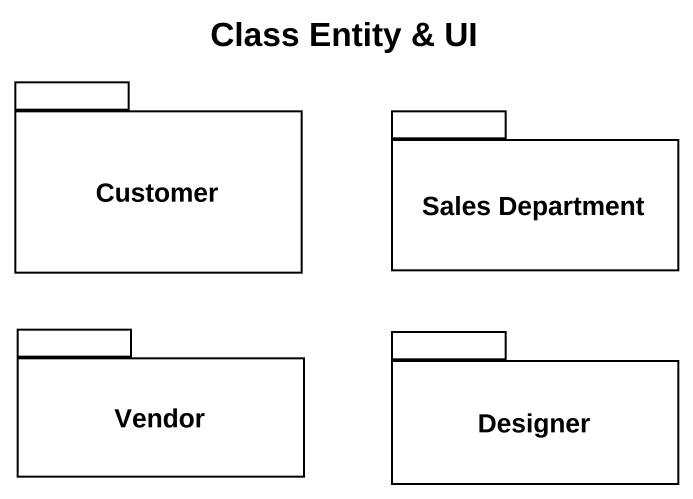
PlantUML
@startuml
title Class Entity & UI
package Customer {
}
package "Sales Department" as Sales_Department {
}
package Vendor {
}
package Designer {
}
@enduml
